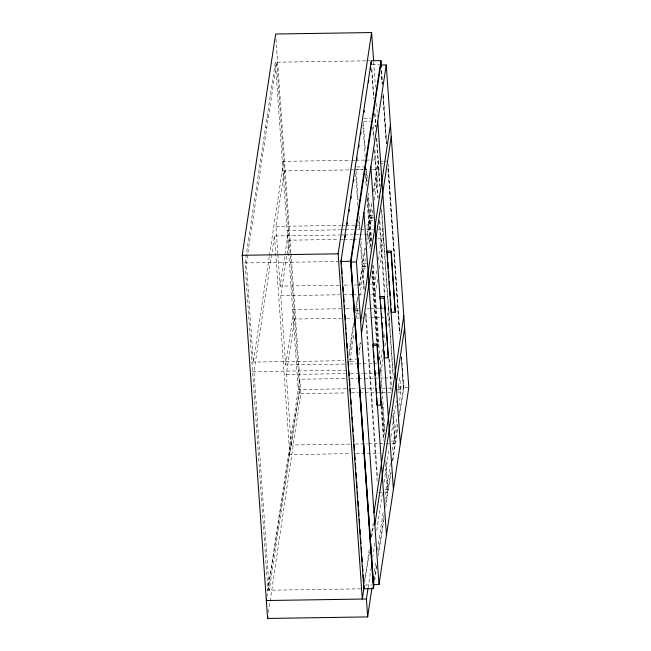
<?xml version="1.0" encoding="UTF-8"?>
<svg xmlns="http://www.w3.org/2000/svg" width="651" height="651" viewBox="0 0 651 651"><rect width="100%" height="100%" fill="white"/><g stroke="black" fill="none" stroke-linecap="round" stroke-linejoin="round"><path stroke-width="0.49" stroke-dasharray="3.25 2.44" d="M268.481 612.428L300.803 393.595L291.021 253.719M374.333 571.741L375.961 560.698M377.596 549.656L383.227 511.515M384.855 500.473L390.641 461.323M392.268 450.28L397.167 417.153M398.794 406.11L400.87 392.057L399.869 377.718L397.867 390.966M360.8 588.83L267.895 590.254L245.004 262.939L275.357 62.219L370.297 60.763M269.245 256.689L253.312 362.07L246.379 262.914L276.732 62.195L299.615 389.51L269.262 590.237L253.98 371.623L274.486 235.979L339.578 234.987M269.392 255.688L283.665 161.342M277.847 253.727L275.943 226.393L284.332 170.904M339.106 285.219L280.117 286.123L288.507 230.633M344.615 364.055L285.626 364.967L280.784 295.676L289.174 240.186M285.626 364.967L294.024 309.477M291.225 444.999L286.294 374.52L294.691 319.031M266.902 596.796L299.802 379.256L346.259 378.54M349.107 352.59L353.517 323.433M355.584 309.762L357.521 296.978M359.303 285.179L365.244 245.899M367.018 234.165L371.876 202.046M373.495 191.329L378.247 159.894L371.127 160.008M349.172 355.649L353.998 323.734M355.658 312.765L358.074 296.807M359.726 285.838L362.298 268.879L366.131 268.822M364.332 289.386L362.705 266.137L365.406 248.283M367.058 237.379L369.605 220.518L373.446 220.453M371.656 241.139L370.02 217.776L371.843 205.749M373.967 191.719L378.207 163.653M349.929 361.134L354.03 334.004M356.463 317.924L357.985 307.882M359.808 295.823L365.577 257.641M367.555 244.581L369.076 234.531L359.922 234.669M372.771 210.078L370.525 224.945L366.456 225.002M374.268 200.166L378.915 169.455L370.777 169.577M358.896 351.141L360.556 340.196M358.815 355.186L360.638 343.118M376.799 270.8L374.699 284.674L370.631 284.731M378.443 259.895L383.089 229.185L378.003 229.258M377.613 279.36L375.367 294.228L371.298 294.293M379.264 268.464L383.756 238.738L377.661 238.827M380.217 363.51L382.462 348.651M384.106 337.747L384.855 332.799M387.402 315.947L388.606 308.021L384.538 308.086M380.884 373.072L383.276 357.212M384.928 346.316L385.677 341.36M387.923 326.501L389.274 317.582L385.205 317.639M364.495 581.034L369.467 548.118M371.127 537.148L373.544 521.191M364.609 583.776L369.451 551.714M371.729 536.693L373.544 524.673M368.116 587.715L370.997 568.624M372.673 557.573L375.098 541.494M376.774 530.443L382.397 493.271M384.066 482.22L389.054 449.239M390.974 436.552L396.369 400.878M374.276 579.659L376.514 564.824M378.459 551.967L384.041 515.063M385.693 504.118L390.624 471.527M392.211 461.054L397.964 422.971M399.486 412.954L403.425 386.897L397.663 386.979M374.659 580.619L376.774 566.598M378.443 555.58L384.049 518.513M385.717 507.495L391.015 472.431M392.838 460.412L397.989 426.348M399.502 416.331L403.799 387.915L401.602 356.496M267.895 590.254L299.615 389.51M372.234 64.49L378.947 64.384M266.967 117.709L268.334 117.685M364.047 118.612L370.769 118.506M363.632 121.346L370.354 121.249M265.518 127.295L266.886 127.279M282.29 161.367L350.783 160.317M351.8 160.301L354.852 160.252M355.869 160.236L365.024 160.097M366.041 160.081L370.11 160.024M379.956 161.236L382.837 161.188M383.797 161.179L386.678 161.131M380.127 163.629L383.008 163.58M356.732 166.973L363.453 166.868M356.317 169.716L363.038 169.61M282.957 170.92L349.424 169.903M350.441 169.887L353.485 169.838M354.502 169.83L362.64 169.699M363.657 169.683L369.76 169.594M372.73 215.343L369.858 215.383L368.303 193.209M370.02 217.776L373.861 217.719M373.275 218.069L369.442 218.126L367.823 194.942M275.943 226.393L341.026 225.392M342.044 225.376L345.095 225.336M346.112 225.319L355.267 225.173M356.284 225.156L360.353 225.1M287.14 230.649L340.375 229.836M341.393 229.819L344.444 229.77M345.461 229.754L353.599 229.632M357.668 229.567L359.702 229.543M360.719 229.526L373.934 229.323M340.595 234.97L343.647 234.921M344.664 234.905L352.801 234.783M356.87 234.718L358.904 234.685M287.807 240.211L339.008 239.422M340.025 239.405L343.077 239.365M344.094 239.348L352.232 239.218M353.249 239.202L364.438 239.031M365.455 239.015L371.558 238.925M245.004 262.939L337.91 261.515M366.383 263.696L362.542 263.753L360.923 240.569M362.705 266.137L366.546 266.08M365.968 266.43L362.127 266.487L360.508 243.311M344.192 285.138L350.295 285.048M354.356 284.983L356.39 284.951M357.407 284.935L364.527 284.829M280.784 295.676L339.773 294.773M343.842 294.708L351.979 294.586M352.997 294.569L357.065 294.512M358.083 294.496L364.178 294.398M292.649 309.494L340.807 308.753M345.893 308.68L351.988 308.582M356.056 308.525L358.091 308.493M367.245 308.354L369.28 308.322M370.297 308.305L379.452 308.167M380.469 308.151L383.52 308.102M355.438 310.747L359.271 310.69M355.983 313.473L358.856 313.424M293.316 319.055L341.474 318.315M346.56 318.233L352.663 318.144M356.732 318.079L358.758 318.046M359.775 318.03L362.827 317.989M363.844 317.973L369.947 317.875M370.964 317.859L380.119 317.721M381.136 317.704L384.188 317.655M349.058 359.23L356.74 359.116M251.937 362.086L343.826 360.678M350.189 361.606L355.942 361.517M349.701 363.982L356.821 363.868M357.838 363.86L361.907 363.795M362.924 363.779L373.096 363.624M374.113 363.608L377.165 363.559M252.604 371.648L345.51 370.224M286.294 374.52L345.282 373.617M350.368 373.536L362.574 373.349M363.592 373.332L373.764 373.178M374.781 373.161L377.832 373.121M350.303 378.483L357.375 378.369M358.384 378.361L363.437 378.28M364.446 378.264L373.536 378.125M374.545 378.109L383.634 377.971M384.643 377.954L392.724 377.832M407.892 387.508L403.319 387.581L401.195 357.253M346.397 388.793L298.248 389.534L275.357 62.219M351.483 388.712L357.586 388.623M361.655 388.557L373.861 388.37M381.999 388.248L391.153 388.11M398.038 388.004L403.799 387.915M397.834 389.371L403.587 389.282L401.301 356.569M300.803 393.595L346.291 392.895M351.345 392.813L358.416 392.708M359.425 392.691L390.763 392.211M397.834 392.105L400.87 392.057M391.397 441.077L395.238 441.012L393.049 409.682M289.858 445.024L350.214 444.096M355.3 444.015L367.506 443.827M368.523 443.819L378.695 443.656M379.712 443.64L383.773 443.583M386.189 443.884L394.823 443.754L392.846 415.452M288.401 454.61L350.799 453.657M355.885 453.576L379.273 453.218M385.05 489.422L387.923 489.381L385.807 459.053M378.874 492.254L387.508 492.123L385.53 463.821M364.845 585.013L371.566 584.907M381.616 70.731L382.471 82.889M383.244 94.037L386.507 140.657M388.134 163.962L399.901 332.181M381.291 70.406L382.275 84.516M383.057 95.599L386.434 143.985M388.159 168.56L399.608 332.311M381.185 71.089L382.104 84.191M382.951 96.291L386.263 143.659M387.98 168.235L399.576 334.004M373.666 61.91L375.44 87.218M376.571 103.419L377.49 116.578M371.876 68.835L373.934 98.236M375 113.437L375.92 126.611M376.758 138.647L380.046 185.649M381.657 208.694L393.285 374.968M371.623 69.543L373.666 98.773M374.724 113.892L375.643 126.994M376.416 138.085L379.834 186.902M381.527 211.16L393.049 375.92M373.178 125.529L374.024 137.63M374.87 149.722L378.255 198.099M379.899 221.674L385.058 295.456M389.51 359.14L391.422 386.434M372.689 127.262L373.536 139.363M374.317 150.446L377.629 197.823M379.207 220.364L384.432 295.163M388.891 358.847L391.145 391.194M363.372 122.657L365.341 150.877M366.611 169.024L367.457 181.116M373.349 265.282L384.936 431.052M362.957 125.399L365.211 157.648M366.196 171.758L366.977 182.85M369.605 220.518L371.094 241.741M372.722 264.99L378.158 342.825M378.231 343.834L378.516 347.878M379.224 357.985L379.362 360.003M379.997 369.101L380.208 372.136M380.843 381.234L381.055 384.261M381.624 392.35L381.763 394.376M382.471 404.483L384.595 434.803M365.797 172.889L366.708 185.991M367.555 198.091L370.94 246.469M372.657 271.044L377.678 342.817M382.129 406.493L384.106 434.795M365.382 175.632L366.163 186.78M367.001 198.815L370.329 246.477M372.03 270.751L377.051 342.524M381.502 406.2L383.903 440.572M369.076 234.531L370.273 251.742M371.908 275.015L376.644 342.825M381.03 405.573L383.439 439.986M356.056 171.018L358.099 200.248M359.23 216.376L360.076 228.477M366.033 313.644L377.556 478.412M355.641 173.76L357.895 206.017M358.888 220.128L359.661 231.211M362.298 268.879L363.779 290.11M365.406 313.359L377.279 483.172M276.016 39.084L290.948 252.702M277.92 254.736L280.117 286.123M274.486 235.979L289.776 454.593"/><path stroke-width="0.98" d="M371.957 587.804L367.66 616.912L267.594 618.45L267.886 616.44M267.594 618.45L242.196 255.298L275.658 34.023L371.615 32.55L373.593 60.901M266.625 598.66L266.34 600.531L366.407 598.993L367.961 588.724M364.3 585.778L362.298 599.058L338.154 253.825L371.615 32.55M374.048 584.631L373.446 588.634L363.852 588.781L340.961 261.466L371.314 60.746L380.908 60.6L381.266 65.661M345.103 237.55L345.404 235.556M347.064 224.587L347.365 222.593M349.026 211.624L349.327 209.622M350.987 198.653L351.288 196.659M353.55 181.702L353.851 179.7M356.829 160.048L357.122 158.063M358.774 147.15L359.075 145.165M360.727 134.261L361.028 132.275M363.999 112.607L364.3 110.605M368.547 82.547L368.848 80.537M370.517 69.519L370.818 67.509M373.446 588.634L350.555 261.32L380.908 60.6M350.93 262.337L380.868 64.359M356.455 261.979L350.97 262.068L373.528 584.606L379.012 584.517L356.455 261.979L386.246 64.962L380.762 65.043L380.908 67.061M360.63 321.708L390.421 124.691M361.468 333.654L391.259 136.637M357.863 361.492L358.359 358.196M372.893 345.429L373.104 344.062L377.214 343.997L381.185 405.101L377.075 405.158L372.893 345.429L377.01 345.372L377.214 343.997M380.29 296.547L380.046 298.166L384.155 298.101L384.399 296.482L380.29 296.547L380.501 299.582M387.15 251.164L386.946 252.539L391.056 252.474L391.259 251.107L387.15 251.164L387.646 258.252M377.075 405.158L376.856 397.72M384.464 356.276L384.22 357.895L388.33 357.83L384.399 296.482M391.186 308.875L391.121 312.268L395.23 312.203L391.259 251.107M374 512.842L403.791 315.816M374.83 524.787L404.629 327.762M373.975 581.636L373.487 584.875L350.759 259.952M379.012 584.517L408.804 387.491L386.246 64.962M242.196 255.298L338.154 253.825M340.961 261.466L350.555 261.32M380.705 61.967L381.079 67.379M391.056 252.474L395.23 312.203M387.931 262.304L388.354 268.375M388.566 271.41L388.989 277.489M389.274 281.541L389.623 286.603M389.908 290.647L390.266 295.709M390.551 299.761L390.901 304.823M377.751 121.135L400.308 443.673M371.103 62.114L371.273 64.506M384.155 298.101L388.33 357.83M380.851 304.644L381.136 308.696M381.494 313.758L381.844 318.819M382.129 322.872L382.479 327.933M382.764 331.977L383.122 337.039M383.398 341.091L383.756 346.153M384.106 351.214L384.391 355.267M370.85 166.762L393.407 489.292M365.374 166.843L365.512 168.861M377.01 345.372L381.185 405.101M363.917 212.657L373.316 347.097M373.666 352.158L374.024 357.22M374.309 361.272L374.659 366.334M374.943 370.386L375.293 375.448M375.578 379.492L375.936 384.554M376.213 388.606L376.571 393.668M377.352 404.8L386.466 535.195M366.407 598.993L367.66 616.912M341.165 260.099L341.474 264.501M341.685 267.528L342.109 273.575M342.393 277.603L342.743 282.648M343.028 286.676L343.378 291.713M343.663 295.749L344.086 301.795M344.363 305.832L344.721 310.869M344.997 314.897L345.355 319.942M345.632 323.97L345.982 329.007M346.267 333.043L346.69 339.09M346.975 343.118L347.325 348.163M347.61 352.191L347.959 357.236M348.269 361.639L348.619 366.692M348.903 370.736L349.253 375.79M349.538 379.834L349.896 384.887M350.173 388.932L350.531 393.985M350.881 399.039L351.239 404.092M351.516 408.136L351.874 413.19M352.158 417.234L352.508 422.287M352.793 426.332L353.143 431.385M353.428 435.429L353.851 441.492M354.063 444.519L354.486 450.59M354.697 453.617L355.12 459.687M355.405 463.732L355.763 468.785M356.04 472.829L356.398 477.883M356.675 481.919L357.106 487.99M357.383 492.034L357.741 497.087M358.026 501.132L358.375 506.185M358.66 510.221L359.01 515.283M359.295 519.319L359.645 524.372M360.003 529.434L360.353 534.487M360.638 538.523L360.988 543.585M361.272 547.621L361.63 552.683M361.907 556.719L362.265 561.772M362.542 565.817L362.9 570.87M363.185 574.914L363.608 580.985"/></g></svg>
